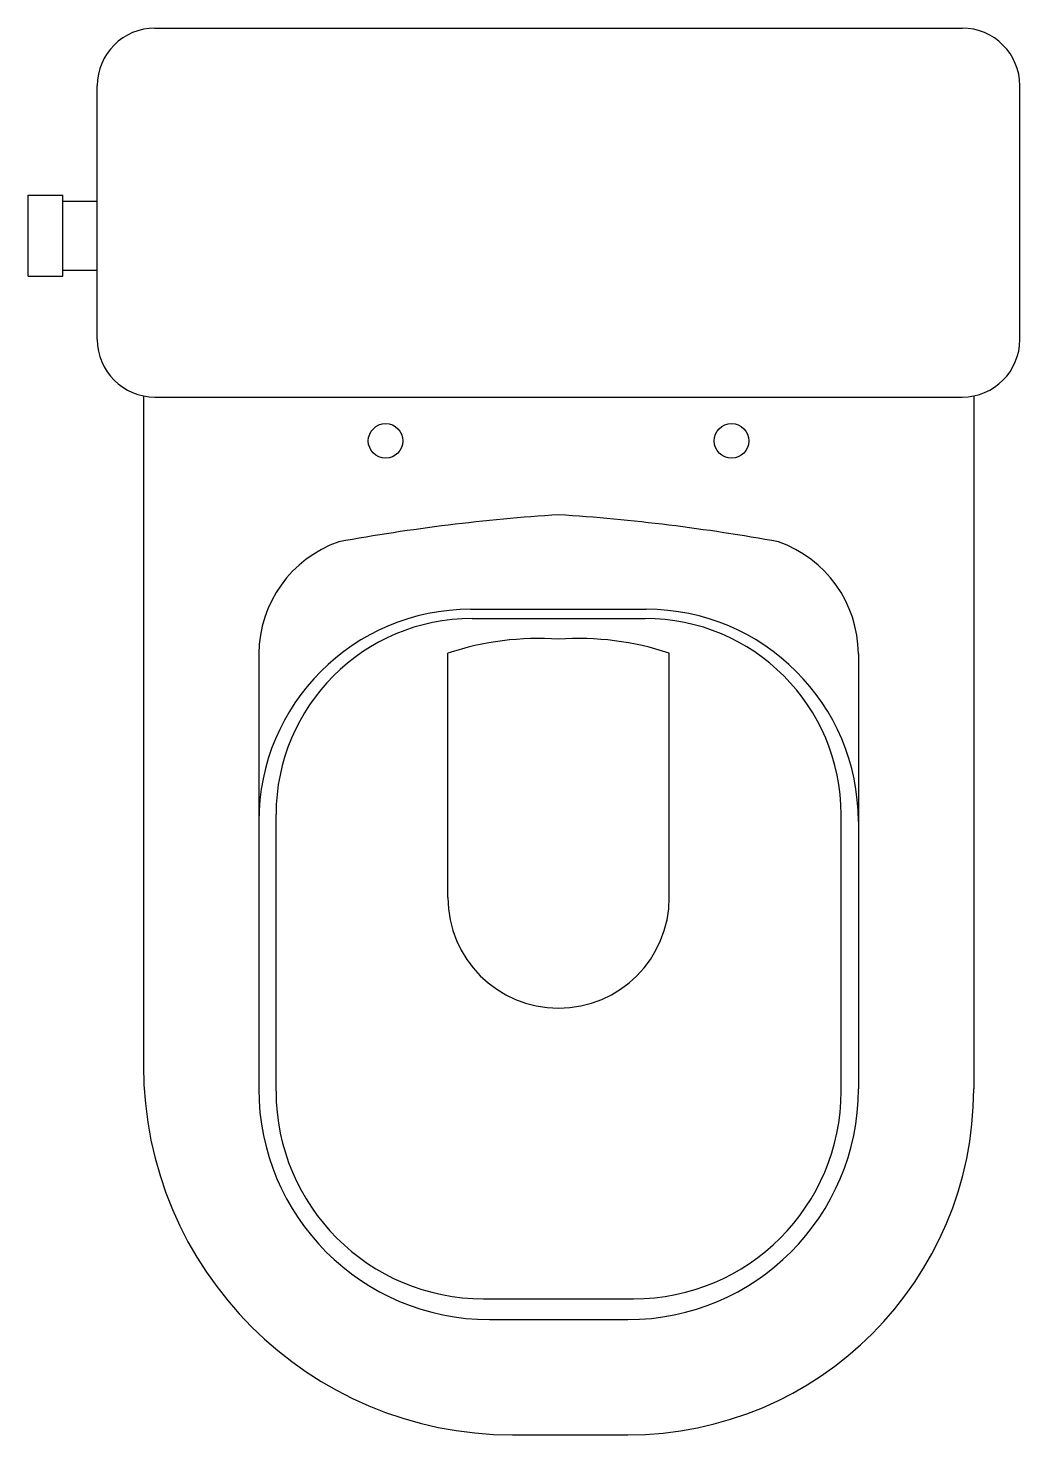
# Model space of a CAD drawing. Extents: x -855.172 to -854.742, y 509.006 to 509.616.
import ezdxf

# ---------------------------------------------------------------- set-up
doc = ezdxf.new("R2010")
doc.units = 0
doc.header["$LTSCALE"] = 50
doc.header["$MEASUREMENT"] = 0
doc.layers.add('A-PECAS', color=2, linetype='CONTINUOUS')

msp = doc.modelspace()

# ---------------------------------------------------------------- linework, layer by layer
at = {"layer": 'A-PECAS'}
for p, q in [((-855.11721, 509.61605), (-854.76721, 509.61605)), ((-855.14221, 509.48105), (-855.14221, 509.59105)), ((-854.74221, 509.48105), (-854.74221, 509.59105)), ((-855.17221, 509.54355), (-855.15721, 509.54355)), ((-855.17221, 509.50855), (-855.17221, 509.54355)), ((-855.15721, 509.50855), (-855.15721, 509.54355)), ((-855.15721, 509.54105), (-855.14221, 509.54105)), ((-855.15721, 509.51105), (-855.14221, 509.51105)), ((-855.17221, 509.50855), (-855.15721, 509.50855)), ((-855.12221, 509.45655), (-855.12221, 509.16605)), ((-855.11721, 509.45605), (-854.76721, 509.45605)), ((-854.76221, 509.45655), (-854.76221, 509.15605)), ((-854.96221, 509.00605), (-854.91221, 509.00605))]:
    msp.add_line(p, q, dxfattribs=at)
at = {"layer": 'A-PECAS', "color": 1}
for p, q in [((-854.98021, 509.36405), (-854.90421, 509.36405)), ((-854.97971, 509.36005), (-854.90471, 509.36005)), ((-855.07221, 509.34479), (-855.07221, 509.27205)), ((-854.99021, 509.23905), (-854.99021, 509.34498)), ((-854.89421, 509.23905), (-854.89421, 509.34498)), ((-854.81221, 509.34479), (-854.81221, 509.27205)), ((-855.07221, 509.27205), (-855.07221, 509.15605)), ((-855.06471, 509.15505), (-855.06471, 509.27505)), ((-854.81971, 509.15505), (-854.81971, 509.27505)), ((-854.81221, 509.27205), (-854.81221, 509.15605)), ((-854.97471, 509.06505), (-854.90971, 509.06505)), ((-854.97221, 509.05605), (-854.91221, 509.05605))]:
    msp.add_line(p, q, dxfattribs=at)
for centre in [(-855.01721, 509.43705), (-854.86721, 509.43705)]:
    msp.add_circle(centre, 0.0075, dxfattribs=at)
at = {"layer": 'A-PECAS'}
for centre, radius, start, end in [((-855.11721, 509.59105), 0.025, 90, 180), ((-854.76721, 509.59105), 0.025, 0, 90), ((-855.11721, 509.48105), 0.025, 180, 270), ((-854.76721, 509.48105), 0.025, 270, 0), ((-854.96221, 509.16605), 0.16, 180, 270), ((-854.91221, 509.15605), 0.15, 270, 0)]:
    msp.add_arc(centre, radius, start, end, dxfattribs=at)
at = {"layer": 'A-PECAS', "color": 1}
for centre, radius, start, end in [((-854.88652, 508.56049), 0.8464, 93.7724, 100.27879), ((-854.99789, 508.56049), 0.8464, 79.72121, 86.2276), ((-855.02034, 509.34437), 0.05187, 109.37837, 179.5279), ((-854.86407, 509.34437), 0.05187, 0.4721, 70.62163), ((-854.98021, 509.27205), 0.092, 90, 180), ((-854.90421, 509.27205), 0.092, 0, 90), ((-854.97971, 509.27505), 0.085, 90, 180), ((-854.90471, 509.27505), 0.085, 0, 90), ((-854.95102, 509.22785), 0.12351, 85.90745, 108.49787), ((-854.93339, 509.22785), 0.12351, 71.50213, 94.09255), ((-854.94221, 509.23905), 0.048, 180, 0), ((-854.97221, 509.15605), 0.1, 180, 270), ((-854.97471, 509.15505), 0.09, 180, 270), ((-854.91221, 509.15605), 0.1, 270, 0), ((-854.90971, 509.15505), 0.09, 270, 0)]:
    msp.add_arc(centre, radius, start, end, dxfattribs=at)

doc.saveas('drawing.dxf')
